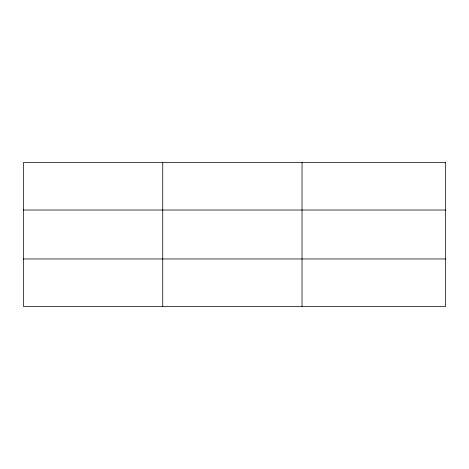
<?xml version="1.0" encoding="UTF-8"?>
<svg xmlns="http://www.w3.org/2000/svg" width="469" height="469" viewBox="0 0 469 469"><rect width="100%" height="100%" fill="white"/><g stroke="black" fill="none" stroke-linecap="round" stroke-linejoin="round"><path stroke-width="0.7" d="M162.743 162.526L162.743 306.474M302.036 162.526L302.036 306.474M23.45 210.03L445.55 210.03M23.45 258.97L445.55 258.97M445.55 162.526L445.55 306.474L23.45 306.474L23.45 162.526L445.55 162.526"/></g></svg>
